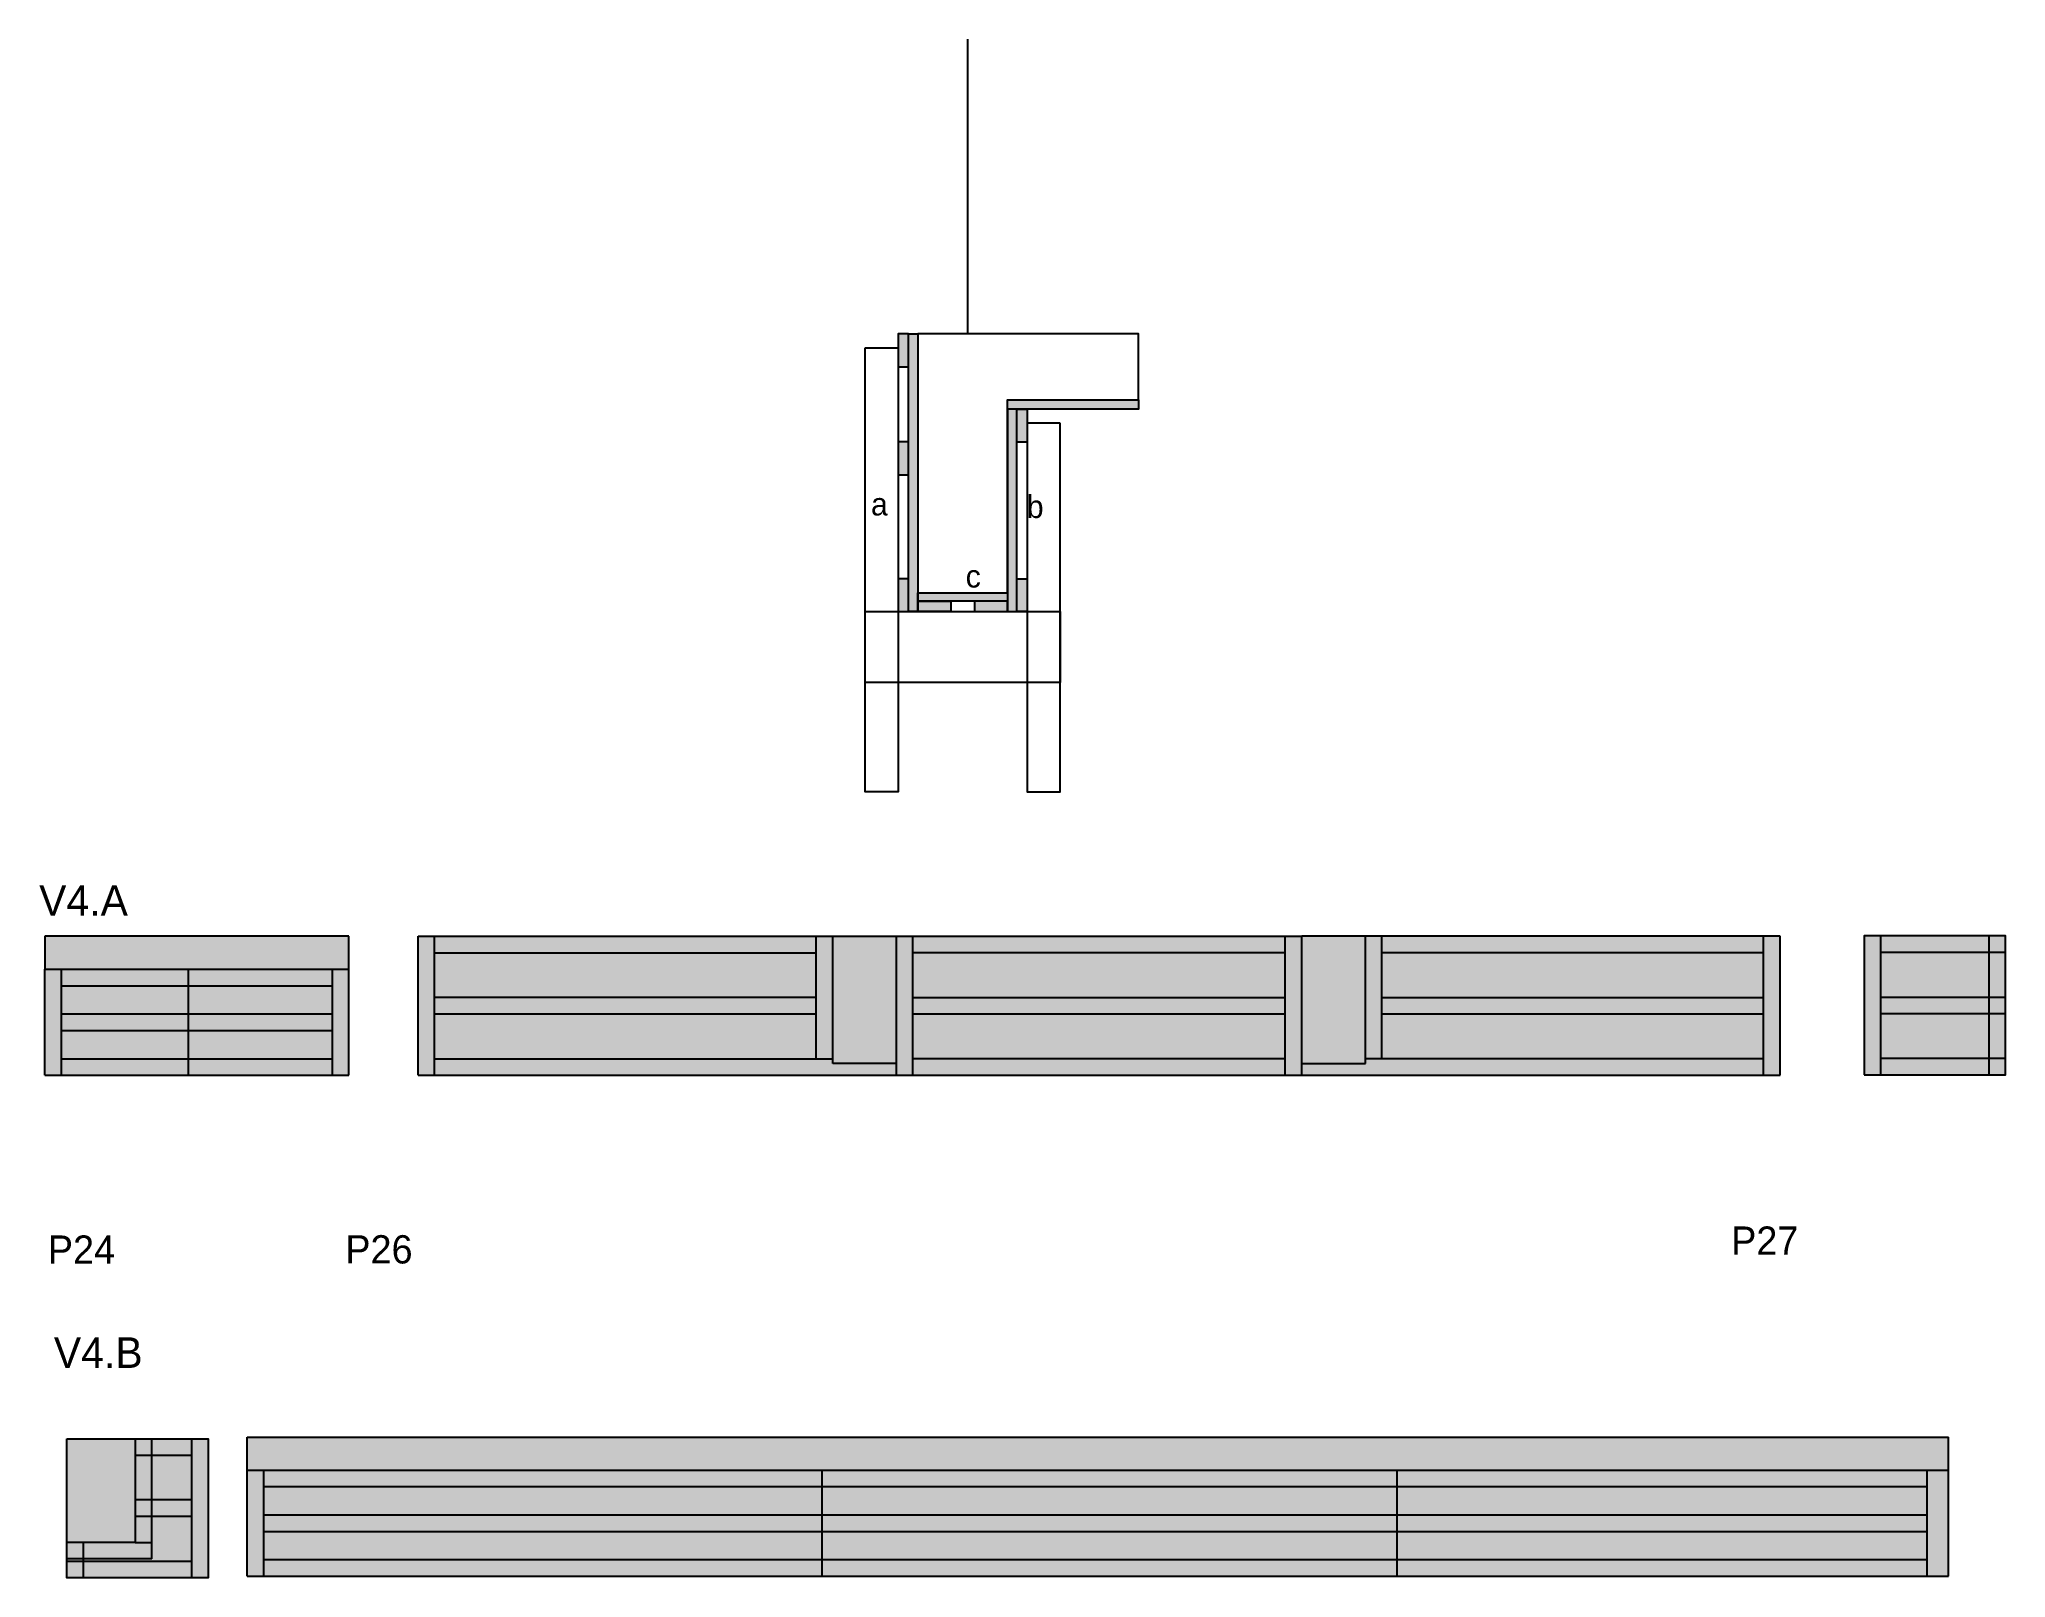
# Model space of a CAD drawing. Header units: metres. Extents: x 6425 to 7260, y 5279 to 5932.
import ezdxf

# ---------------------------------------------------------------- set-up
doc = ezdxf.new("R2010")
doc.units = ezdxf.units.M
for name, color, linetype in [('5', 7, 'Continuous'), ('CONCRETO', 7, 'Continuous'), ('COTA', 7, 'Continuous'), ('detalhes', 7, 'Continuous'), ('Hachura', 7, 'Continuous'), ('Madeira', 7, 'Continuous'), ('Painéis', 7, 'Continuous'), ('REAPROVEITAMENTO', 7, 'Continuous'), ('SARR_2.2x7', 7, 'Continuous'), ('SARR_3.5x7', 7, 'Continuous'), ('Texto Seção', 7, 'Continuous')]:
    doc.layers.add(name, color=color, linetype=linetype)

msp = doc.modelspace()

# ---------------------------------------------------------------- hatches: boundary and pattern name
at = {"layer": 'COTA'}
h = msp.add_hatch(color=7, dxfattribs=at)
h.dxf.hatch_style = 1
h.paths.add_polyline_path([(6556.55, 5551.13), (6427.55, 5551.13), (6427.55, 5551.13), (6427.55, 5537.13), (6427.55, 5537.13), (6556.55, 5537.13), (6556.55, 5537.13), (6556.55, 5551.13)])
h = msp.add_hatch(color=7, dxfattribs=at)
h.dxf.hatch_style = 1
h.paths.add_polyline_path([(6788.91, 5551.13), (6761.91, 5551.13), (6761.91, 5497.13), (6788.91, 5497.13), (6788.91, 5551.13)])
h = msp.add_hatch(color=7, dxfattribs=at)
h.dxf.hatch_style = 1
h.paths.add_polyline_path([(6987.91, 5548.93), (6987.91, 5551.13), (6960.91, 5551.13), (6960.91, 5497.13), (6987.91, 5497.13), (6987.91, 5548.93)])
h = msp.add_hatch(color=7, dxfattribs=at)
h.dxf.hatch_style = 1
h.paths.add_polyline_path([(6465.89, 5337.79), (6436.89, 5337.79), (6436.89, 5293.79), (6465.89, 5293.79), (6465.89, 5337.79)])
h = msp.add_hatch(color=7, dxfattribs=at)
h.dxf.hatch_style = 1
h.paths.add_polyline_path([(7235.39, 5338.46), (7235.39, 5324.46), (7235.39, 5324.46), (6513.39, 5324.46), (6513.39, 5324.46), (6513.39, 5338.46), (6513.39, 5338.46), (7235.39, 5338.46)])
at = {"layer": 'Hachura'}
h = msp.add_hatch(color=7, dxfattribs=at)
h.dxf.hatch_style = 1
h.paths.add_polyline_path([(6789.61, 5792.94), (6794.01, 5792.94), (6794.01, 5792.94), (6794.01, 5806.94), (6794.01, 5806.94), (6789.61, 5806.94), (6789.61, 5806.94), (6789.61, 5792.94)])
h = msp.add_hatch(color=7, dxfattribs=at)
h.dxf.hatch_style = 1
h.paths.add_polyline_path([(6794.01, 5806.94), (6798.01, 5806.94), (6798.01, 5806.94), (6798.01, 5688.94), (6798.01, 5688.94), (6794.01, 5688.94), (6794.01, 5688.94), (6794.01, 5806.94)])
h = msp.add_hatch(color=7, dxfattribs=at)
h.dxf.hatch_style = 1
h.paths.add_polyline_path([(6836.01, 5774.94), (6836.01, 5778.94), (6836.01, 5778.94), (6891.61, 5778.94), (6891.61, 5778.94), (6891.61, 5774.94), (6891.61, 5774.94), (6836.01, 5774.94)])
h = msp.add_hatch(color=7, dxfattribs=at)
h.dxf.hatch_style = 1
h.paths.add_polyline_path([(6840.01, 5774.94), (6836.01, 5774.94), (6836.01, 5774.94), (6836.01, 5688.94), (6836.01, 5688.94), (6840.01, 5688.94), (6840.01, 5688.94), (6840.01, 5774.94)])
h = msp.add_hatch(color=7, dxfattribs=at)
h.dxf.hatch_style = 1
h.paths.add_polyline_path([(6844.41, 5760.94), (6840.01, 5760.94), (6840.01, 5760.94), (6840.01, 5774.94), (6840.01, 5774.94), (6844.41, 5774.94), (6844.41, 5774.94), (6844.41, 5760.94)])
h = msp.add_hatch(color=7, dxfattribs=at)
h.dxf.hatch_style = 1
h.paths.add_polyline_path([(6789.61, 5747.04), (6794.01, 5747.04), (6794.01, 5747.04), (6794.01, 5761.04), (6794.01, 5761.04), (6789.61, 5761.04), (6789.61, 5761.04), (6789.61, 5747.04)])
h = msp.add_hatch(color=7, dxfattribs=at)
h.dxf.hatch_style = 1
h.paths.add_polyline_path([(6789.61, 5688.94), (6794.01, 5688.94), (6794.01, 5688.94), (6794.01, 5702.94), (6794.01, 5702.94), (6789.61, 5702.94), (6789.61, 5702.94), (6789.61, 5688.94)])
h = msp.add_hatch(color=7, dxfattribs=at)
h.dxf.hatch_style = 1
h.paths.add_polyline_path([(6844.41, 5688.94), (6840.01, 5688.94), (6840.01, 5688.94), (6840.01, 5702.94), (6840.01, 5702.94), (6844.41, 5702.94), (6844.41, 5702.94), (6844.41, 5688.94)])
h = msp.add_hatch(color=7, dxfattribs=at)
h.dxf.hatch_style = 1
h.paths.add_polyline_path([(6798.01, 5693.34), (6798.01, 5696.94), (6798.01, 5696.94), (6836.01, 5696.94), (6836.01, 5696.94), (6836.01, 5693.34), (6836.01, 5693.34), (6798.01, 5693.34)])
h = msp.add_hatch(color=7, dxfattribs=at)
h.dxf.hatch_style = 1
h.paths.add_polyline_path([(6798.01, 5688.94), (6798.01, 5693.34), (6798.01, 5693.34), (6812.01, 5693.34), (6812.01, 5693.34), (6812.01, 5688.94), (6812.01, 5688.94), (6798.01, 5688.94)])
h = msp.add_hatch(color=7, dxfattribs=at)
h.dxf.hatch_style = 1
h.paths.add_polyline_path([(6836.01, 5688.94), (6836.01, 5693.34), (6836.01, 5693.34), (6822.01, 5693.34), (6822.01, 5693.34), (6822.01, 5688.94), (6822.01, 5688.94), (6836.01, 5688.94)])
at = {"layer": 'REAPROVEITAMENTO'}
h = msp.add_hatch(color=7, dxfattribs=at)
h.dxf.hatch_style = 1
h.paths.add_polyline_path([(6788.91, 5497.13), (6761.91, 5497.13), (6761.91, 5497.13), (6761.91, 5551.13), (6761.91, 5551.13), (6585.91, 5551.13), (6585.91, 5551.13), (6585.91, 5492.13), (6585.91, 5492.13), (6788.91, 5492.13), (6788.91, 5492.13), (6788.91, 5497.13)])
h = msp.add_hatch(color=7, dxfattribs=at)
h.dxf.hatch_style = 1
h.paths.add_polyline_path([(6960.91, 5492.13), (6960.91, 5551.13), (6960.91, 5551.13), (6788.91, 5551.13), (6788.91, 5551.13), (6788.91, 5492.13), (6788.91, 5492.13), (6960.91, 5492.13)])
h = msp.add_hatch(color=7, dxfattribs=at)
h.dxf.hatch_style = 1
h.paths.add_polyline_path([(6987.91, 5497.13), (6960.91, 5497.13), (6960.91, 5497.13), (6960.91, 5492.13), (6960.91, 5492.13), (7163.91, 5492.13), (7163.91, 5492.13), (7163.91, 5551.13), (7163.91, 5551.13), (6987.91, 5551.13), (6987.91, 5551.13), (6987.91, 5497.13)])
h = msp.add_hatch(color=7, dxfattribs=at)
h.dxf.hatch_style = 1
h.paths.add_polyline_path([(7259.64, 5492.29), (7259.64, 5551.29), (7259.64, 5551.29), (7199.64, 5551.29), (7199.64, 5551.29), (7199.64, 5492.29), (7199.64, 5492.29), (7259.64, 5492.29)])
h = msp.add_hatch(color=7, dxfattribs=at)
h.dxf.hatch_style = 1
h.paths.add_polyline_path([(6556.55, 5492.13), (6556.55, 5537.13), (6556.55, 5537.13), (6427.55, 5537.13), (6427.55, 5537.13), (6427.55, 5492.13), (6427.55, 5492.13), (6556.55, 5492.13)])
h = msp.add_hatch(color=7, dxfattribs=at)
h.dxf.hatch_style = 1
h.paths.add_polyline_path([(6465.89, 5337.79), (6465.89, 5293.79), (6465.89, 5293.79), (6436.89, 5293.79), (6436.89, 5293.79), (6436.89, 5278.79), (6436.89, 5278.79), (6496.89, 5278.79), (6496.89, 5278.79), (6496.89, 5337.79), (6496.89, 5337.79), (6465.89, 5337.79)])
h = msp.add_hatch(color=7, dxfattribs=at)
h.dxf.hatch_style = 1
h.paths.add_polyline_path([(7235.39, 5279.46), (7235.39, 5324.46), (7235.39, 5324.46), (6513.39, 5324.46), (6513.39, 5324.46), (6513.39, 5279.46), (6513.39, 5279.46), (7235.39, 5279.46)])

# ---------------------------------------------------------------- linework, layer by layer
at = {"layer": 'CONCRETO', "color": 7, "lineweight": 25}
msp.add_lwpolyline([(6891.61, 5778.94), (6891.61, 5806.94), (6798.01, 5806.94), (6798.01, 5778.94), (6798.01, 5778.94), (6798.01, 5696.94), (6836.01, 5696.94), (6836.01, 5778.94)], close=True, dxfattribs=at)
at = {"layer": 'COTA', "color": 7, "lineweight": 25}
for p, q in [((6556.55, 5551.13), (6427.55, 5551.13)), ((6427.55, 5551.13), (6427.55, 5537.13)), ((6556.55, 5537.13), (6556.55, 5551.13)), ((6761.91, 5551.13), (6788.91, 5551.13)), ((6987.91, 5551.13), (6960.91, 5551.13)), ((6436.89, 5293.79), (6436.89, 5337.79)), ((6436.89, 5337.79), (6465.89, 5337.79)), ((6513.39, 5338.46), (7235.39, 5338.46)), ((6513.39, 5324.46), (6513.39, 5338.46)), ((7235.39, 5324.46), (7235.39, 5338.46))]:
    msp.add_line(p, q, dxfattribs=at)
at = {"layer": 'Defpoints', "color": 7, "lineweight": 25}
msp.add_line((6819.21, 5806.94), (6819.21, 5931.94), dxfattribs=at)
at = {"layer": 'Madeira', "color": 7, "lineweight": 25}
for points in [[(6789.61, 5792.94), (6794.01, 5792.94), (6794.01, 5806.94), (6789.61, 5806.94)], [(6844.41, 5760.94), (6840.01, 5760.94), (6840.01, 5774.94), (6844.41, 5774.94)], [(6789.61, 5747.04), (6794.01, 5747.04), (6794.01, 5761.04), (6789.61, 5761.04)], [(6789.61, 5688.94), (6794.01, 5688.94), (6794.01, 5702.94), (6789.61, 5702.94)], [(6844.41, 5688.94), (6840.01, 5688.94), (6840.01, 5702.94), (6844.41, 5702.94)], [(6798.01, 5688.94), (6798.01, 5693.34), (6812.01, 5693.34), (6812.01, 5688.94)], [(6836.01, 5688.94), (6836.01, 5693.34), (6822.01, 5693.34), (6822.01, 5688.94)]]:
    msp.add_lwpolyline(points, close=True, dxfattribs=at)
at = {"layer": 'Painéis', "color": 7, "lineweight": 25}
for p, q in [((6585.91, 5551.13), (6761.91, 5551.13)), ((6585.91, 5492.13), (6585.91, 5551.13)), ((6761.91, 5497.13), (6761.91, 5551.13)), ((6788.91, 5492.13), (6788.91, 5551.13)), ((6788.91, 5551.13), (6960.91, 5551.13)), ((6960.91, 5492.13), (6960.91, 5551.13)), ((7163.91, 5551.13), (6987.91, 5551.13)), ((6987.91, 5497.13), (6987.91, 5551.13)), ((7163.91, 5492.13), (7163.91, 5551.13)), ((6427.55, 5537.13), (6556.55, 5537.13)), ((6427.55, 5492.13), (6427.55, 5537.13)), ((6488.55, 5492.13), (6488.55, 5537.13)), ((6556.55, 5492.13), (6556.55, 5537.13)), ((6427.55, 5492.13), (6556.55, 5492.13)), ((6585.91, 5492.13), (7163.91, 5492.13)), ((6788.91, 5497.13), (6761.91, 5497.13)), ((6960.91, 5497.13), (6987.91, 5497.13)), ((6465.89, 5337.79), (6465.89, 5293.79)), ((6513.39, 5324.46), (7235.39, 5324.46)), ((6513.39, 5279.46), (6513.39, 5324.46)), ((6757.39, 5279.46), (6757.39, 5324.46)), ((7001.39, 5279.46), (7001.39, 5324.46)), ((7235.39, 5279.46), (7235.39, 5324.46)), ((6465.89, 5293.79), (6436.89, 5293.79)), ((6513.39, 5279.46), (7235.39, 5279.46))]:
    msp.add_line(p, q, dxfattribs=at)
for points in [[(6794.01, 5806.94), (6798.01, 5806.94), (6798.01, 5688.94), (6794.01, 5688.94)], [(6836.01, 5774.94), (6836.01, 5778.94), (6891.61, 5778.94), (6891.61, 5774.94)], [(6840.01, 5774.94), (6836.01, 5774.94), (6836.01, 5688.94), (6840.01, 5688.94)], [(6798.01, 5693.34), (6798.01, 5696.94), (6836.01, 5696.94), (6836.01, 5693.34)], [(7199.64, 5492.29), (7259.64, 5492.29), (7259.64, 5551.29), (7199.64, 5551.29)]]:
    msp.add_lwpolyline(points, close=True, dxfattribs=at)
msp.add_lwpolyline([(6465.89, 5337.79), (6496.89, 5337.79), (6496.89, 5278.79), (6436.89, 5278.79), (6436.89, 5293.79)], dxfattribs=at)
at = {"layer": 'SARR_2.2x7', "color": 7, "lineweight": 25}
for p, q in [((6592.91, 5492.13), (6592.91, 5551.13)), ((6754.91, 5499.13), (6754.91, 5551.13)), ((6795.91, 5492.13), (6795.91, 5551.13)), ((6953.91, 5492.13), (6953.91, 5551.13)), ((6994.91, 5499.13), (6994.91, 5551.13)), ((7156.91, 5492.13), (7156.91, 5551.13)), ((7206.64, 5492.29), (7206.64, 5551.29)), ((7252.64, 5492.29), (7252.64, 5551.29)), ((6592.91, 5544.13), (6754.91, 5544.13)), ((6953.91, 5544.13), (6795.91, 5544.13)), ((7156.91, 5544.13), (6994.91, 5544.13)), ((7259.64, 5544.29), (7206.64, 5544.29)), ((6434.55, 5492.13), (6434.55, 5537.13)), ((6549.55, 5492.13), (6549.55, 5537.13)), ((6434.55, 5530.13), (6488.55, 5530.13)), ((6488.55, 5530.13), (6549.55, 5530.13)), ((6592.91, 5525.21), (6754.91, 5525.21)), ((6795.91, 5525.13), (6953.91, 5525.13)), ((6994.91, 5525.13), (7156.91, 5525.13)), ((7206.64, 5525.29), (7259.64, 5525.29)), ((6434.55, 5518.13), (6488.55, 5518.13)), ((6488.55, 5518.13), (6549.55, 5518.13)), ((6592.91, 5518.21), (6754.91, 5518.21)), ((6795.91, 5518.13), (6953.91, 5518.13)), ((6994.91, 5518.13), (7156.91, 5518.13)), ((7206.64, 5518.29), (7259.64, 5518.29)), ((6434.55, 5511.13), (6488.55, 5511.13)), ((6488.55, 5511.13), (6549.55, 5511.13)), ((6434.55, 5499.13), (6488.55, 5499.13)), ((6488.55, 5499.13), (6549.55, 5499.13)), ((6592.91, 5499.13), (6761.91, 5499.13)), ((6953.91, 5499.13), (6795.91, 5499.13)), ((7156.91, 5499.13), (6987.91, 5499.13)), ((7259.64, 5499.29), (7206.64, 5499.29)), ((6472.89, 5293.79), (6472.89, 5337.79)), ((6489.89, 5278.79), (6489.89, 5337.79)), ((6465.89, 5330.79), (6489.89, 5330.79)), ((6520.39, 5279.46), (6520.39, 5324.46)), ((7226.39, 5279.46), (7226.39, 5324.46)), ((6520.39, 5317.46), (6757.39, 5317.46)), ((6757.39, 5317.46), (7001.39, 5317.46)), ((7001.39, 5317.46), (7226.39, 5317.46)), ((6489.89, 5311.79), (6465.89, 5311.79)), ((6489.89, 5304.79), (6465.89, 5304.79)), ((6520.39, 5305.46), (6757.44, 5305.46)), ((6757.39, 5305.46), (7001.39, 5305.46)), ((7001.39, 5305.46), (7226.39, 5305.46)), ((6443.89, 5278.79), (6443.89, 5293.79)), ((6465.89, 5293.79), (6472.89, 5293.79)), ((6472.89, 5286.79), (6472.89, 5293.79)), ((6520.39, 5298.46), (6757.44, 5298.46)), ((6757.39, 5298.46), (7001.39, 5298.46)), ((7001.39, 5298.46), (7226.39, 5298.46)), ((6472.89, 5286.79), (6436.89, 5286.79)), ((6436.89, 5285.79), (6489.89, 5285.79)), ((6520.39, 5286.46), (6757.39, 5286.46)), ((6757.39, 5286.46), (7001.39, 5286.46)), ((7001.39, 5286.46), (7226.39, 5286.46))]:
    msp.add_line(p, q, dxfattribs=at)
at = {"layer": 'SARR_3.5x7', "color": 7, "lineweight": 25}
for points in [[(6775.61, 5800.94), (6789.61, 5800.94), (6789.61, 5612.46), (6775.61, 5612.46)], [(6858.41, 5768.94), (6844.41, 5768.94), (6844.41, 5612.46), (6858.41, 5612.46)], [(6775.61, 5688.94), (6858.41, 5688.94), (6858.41, 5658.88), (6775.61, 5658.88)]]:
    msp.add_lwpolyline(points, close=True, dxfattribs=at)

# ---------------------------------------------------------------- texts
at = {"layer": '5', "color": 7, "lineweight": 25}
for s, p in [('P24', (6428.77, 5412.09)), ('P26', (6555.03, 5412.2)), ('P27', (7143.13, 5415.9))]:
    msp.add_text(s, height=12, dxfattribs=at).set_placement(p)
at = {"layer": 'detalhes', "color": 7, "lineweight": 25}
for s, p in [('a', (6778.12, 5729.78)), ('b', (6844.22, 5728.72)), ('c', (6818.31, 5699.18))]:
    msp.add_text(s, height=9.6, dxfattribs=at).set_placement(p)
at = {"layer": 'Texto Seção', "color": 7, "lineweight": 25}
for s, p in [('V4.A', (6425.1, 5559.81)), ('V4.B', (6431.34, 5367.85))]:
    msp.add_text(s, height=13, dxfattribs=at).set_placement(p)

doc.saveas('drawing.dxf')
